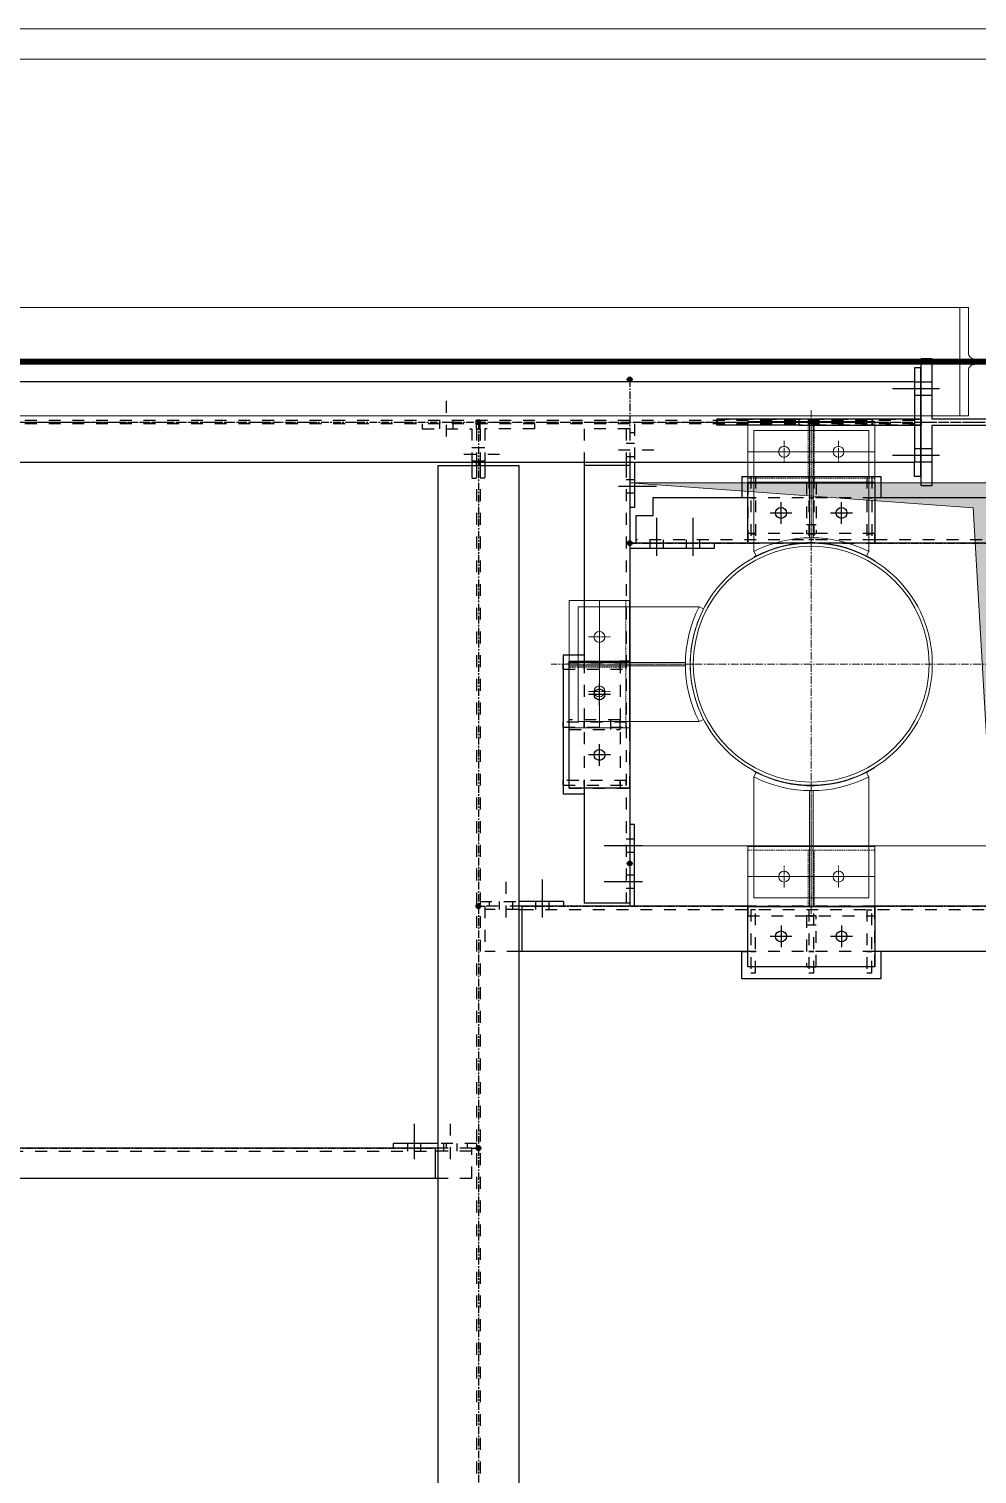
# Model space of a CAD drawing. Header units: inches. Extents: x 209270 to 234360, y -180214 to -150194.
# Drawn here: x 226769 to 228336, y -157102 to -154714 of the extents above; entities that cross this region are included whole.
import ezdxf

# ---------------------------------------------------------------- set-up
doc = ezdxf.new("R2010")
doc.units = ezdxf.units.IN
doc.header["$LTSCALE"] = 10
doc.header["$MEASUREMENT"] = 0
for name, pattern in [('CENTER', [2, 1.25, -0.25, 0.25, -0.25]), ('CENTER2', [1.125, 0.75, -0.125, 0.125, -0.125]), ('DXK_LINE_DOT2', [3.9198, 1.9599, -1.9599]), ('DXK_LINE_DOT5', [7.8785, 2.979, -0.9799, 0.9799, -0.9799, 0.9799, -0.9799]), ('HIDDEN', [0.375, 0.25, -0.125])]:
    doc.linetypes.add(name, pattern=pattern)
doc.layers.get('0').update_dxf_attribs({"color": 1})
for name, color, linetype in [('$AUDIT_BAD_LAYER1', 1, 'Continuous'), ('_STR_0', 5, 'Continuous'), ('_STR_1', 5, 'Continuous'), ('_STR_2', 5, 'Continuous'), ('_STR_4', 5, 'Continuous')]:
    doc.layers.add(name, color=color, linetype=linetype)
for name, color, linetype, lineweight in [('CEN', 1, 'CENTER', 9), ('CENETR LINE', 1, 'CENTER2', 9), ('DIM.', 1, 'Continuous', 13), ('handrail', 1, 'FENCELINE1', 9), ('HIDDEN', 1, 'HIDDEN', 9), ('MAIN OBJECT', 1, 'Continuous', 18), ('Sheeting', 1, 'Continuous', 0), ('STR25', 1, 'Continuous', 5)]:
    doc.layers.add(name, color=color, linetype=linetype, lineweight=lineweight)
doc.linetypes.add('FENCELINE1', pattern='A,0.25,-0.1,[133,arial.ttf,S=0.1,R=0,X=-0.1,Y=0],-0.1,1', length=1.45)

# ---------------------------------------------------------------- blocks, each defined once
blk = doc.blocks.new('A$C426f7GU6TT')
at = {"layer": 'CEN'}
for p, q in [((0, 235.7), (0, -235.7)), ((-235.7, 0), (235.7, 0))]:
    blk.add_line(p, q, dxfattribs=at)
blk.add_circle((0, 0), 5, dxfattribs=at)
at = {"layer": 'MAIN OBJECT'}
blk.add_lwpolyline([(4.4, -180.2, 0.414214), (14.6, -190.4), (89.4, -190.4), (89.4, -204.7), (-89.4, -204.7), (-89.4, -190.4), (-14.6, -190.4, 0.414214), (-4.4, -180.2), (-4.4, 180.2, 0.414214), (-14.6, 190.4), (-89.4, 190.4), (-89.4, 204.7), (89.4, 204.7), (89.4, 190.4), (14.6, 190.4, 0.414214), (4.4, 180.2), (4.4, -180.2)], format="xyb", dxfattribs=at)
blk = doc.blocks.new('A$C94658011')
at = {"layer": 'MAIN OBJECT'}
h = blk.add_hatch(color=6, dxfattribs=at)
h.dxf.hatch_style = 1
h.paths.add_polyline_path([(300, 300), (-300, 300), (-300, -300), (-267.5, 258.2)])
at = {"layer": 'CEN'}
for p, q in [((0, 420, 0), (0, -420, 0)), ((-440, 0), (430, 0))]:
    blk.add_line(p, q, dxfattribs=at)
at = {"layer": 'CENETR LINE'}
for p, q in [((0, 194.6, 52558611.8), (0, 401.3, 55275867.8)), ((-45, 369.1, 0), (-45, 333.1, 0)), ((-45, 369.1, 0), (-45, 333.1, 0)), ((45, 369.1, 0), (45, 333.1, 0)), ((45, 369.1, 0), (45, 333.1, 0)), ((105, 351.1, 2717256.1), (-105, 351.1, 2717256.1)), ((98, 351.1, 2717256.1), (-98, 351.1, 2717256.1)), ((-83, 351.1, 2717256.1), (-27, 351.1, 0)), ((27, 351.1, 0), (63, 351.1, 0)), ((350.1, -105), (350.1, 105, 0)), ((350.1, -98, 0), (350.1, 98, 0)), ((350.1, 83, 0), (350.1, 27, -2717256.1)), ((368.1, 45, -2717256.1), (332.1, 45, -2717256.1)), ((368.1, 45, -2717256.1), (332.1, 45, -2717256.1)), ((193.6, 0, 49841355.7), (400.3, 0, 52558611.8)), ((368.1, -45, -2717256.1), (332.1, -45, -2717256.1)), ((368.1, -45, -2717256.1), (332.1, -45, -2717256.1)), ((350.1, -27, -2717256.1), (350.1, -63, -2717256.1)), ((0, -194.6, 52558611.8), (0, -401.3, 55275867.8)), ((-45, -369.1, 0), (-45, -333.1, 0)), ((-45, -369.1, 0), (-45, -333.1, 0)), ((45, -369.1, 0), (45, -333.1, 0)), ((45, -369.1, 0), (45, -333.1, 0)), ((105, -351.1, 2717256.1), (-105, -351.1, 2717256.1)), ((98, -351.1, 2717256.1), (-98, -351.1, 2717256.1)), ((-83, -351.1, 2717256.1), (-27, -351.1, 0)), ((27, -351.1, 0), (63, -351.1, 0))]:
    blk.add_line(p, q, dxfattribs=at)
at = {"layer": 'HIDDEN'}
for p, q in [((-5, 401.3, 0), (-5, 307.3, 0)), ((5, 307.3, 0), (5, 401.3, 0)), ((-105, 307.3, 2717256.1), (105, 307.3, 2717256.1)), ((306.3, 105, 0), (306.3, -105)), ((400.3, 5, -2717256.1), (306.3, 5, -2717256.1)), ((306.3, -5, -2717256.1), (400.3, -5, -2717256.1)), ((-105, -307.3, 2717256.1), (105, -307.3, 2717256.1)), ((-5, -401.3, 0), (-5, -307.3, 0)), ((5, -307.3, 0), (5, -401.3, 0))]:
    blk.add_line(p, q, dxfattribs=at)
at = {"layer": 'MAIN OBJECT', "ltscale": 10}
for p, q in [((-95, 186.1, -4474740.4), (-95, 386.1, -2717256.1)), ((-95, 386.1, -2717256.1), (95, 386.1, -2717256.1)), ((-5, 386.1, -5434512.1), (5, 386.1, -5434512.1)), ((-3, 209, 56749858.4), (-3, 401.3, 55275867.8)), ((3, 209, 56749850.9), (3, 401.3, 55275867.8)), ((95, 386.1, -2717256.1), (95, 186.2, -4474455.9)), ((-95, 186.2, 2717256.1), (-91.4, 179, 2717256.1)), ((95, 186.2, 2717256.1), (91.3, 179, 2717256.1)), ((185.2, 95), (178, 91.4)), ((185.1, 95, -7191996.4), (385.1, 95, -5434512.1)), ((385.1, 95, -5434512.1), (385.1, -95, -5434512.1)), ((208, 3, 54032602.3), (400.3, 3, 52558611.8)), ((385.1, 5, -8151768.2), (385.1, -5, -8151768.2)), ((208, -3, 54032594.8), (400.3, -3, 52558611.8)), ((185.2, -95), (178, -91.3)), ((385.1, -95, -5434512.1), (185.2, -95, -7191711.9)), ((-95, -186.2, 2717256.1), (-91.4, -179, 2717256.1)), ((-95, -186.1, -4474740.4), (-95, -386.1, -2717256.1)), ((95, -186.2, 2717256.1), (91.3, -179, 2717256.1)), ((95, -386.1, -2717256.1), (95, -186.2, -4474455.9)), ((-3, -209, 56749858.4), (-3, -401.3, 55275867.8)), ((3, -209, 56749850.9), (3, -401.3, 55275867.8)), ((-95, -386.1, -2717256.1), (95, -386.1, -2717256.1)), ((-5, -386.1, -5434512.1), (5, -386.1, -5434512.1))]:
    blk.add_line(p, q, dxfattribs=at)
at = {"layer": 'MAIN OBJECT', "color": 6, "elevation": 2717256.1}
blk.add_lwpolyline([(-300, -300), (-267.5, 258.2), (300, 300)], dxfattribs=at)
at = {"layer": 'MAIN OBJECT', "elevation": 2717256.1}
blk.add_lwpolyline([(-300, -300), (300, -300), (300, 300), (-300, 300)], close=True, dxfattribs=at)
at = {"layer": 'MAIN OBJECT'}
for centre, radius in [((-45, 351.1, 0), 9), ((45, 351.1, 0), 9), ((0, 0), 200), ((0, 0), 194.9), ((350.1, 45, -2717256.1), 9), ((350.1, -45, -2717256.1), 9), ((-45, -351.1, 0), 9), ((45, -351.1, 0), 9)]:
    blk.add_circle(centre, radius, dxfattribs=at)
at = {"layer": 'MAIN OBJECT', "ltscale": 10}
for centre, radius in [((-45, 351.1, 0), 9), ((45, 351.1, 0), 8.95), ((350.1, 45, -2717256.1), 9), ((350.1, -45, -2717256.1), 8.95), ((-45, -351.1, 0), 9), ((45, -351.1, 0), 8.95)]:
    blk.add_circle(centre, radius, dxfattribs=at)
for centre, radius, start, end in [((0, 0, 2717256.1), 201, 61.8045, 121.5044), ((0, 0, 2717256.1), 209, 62.9739, 117.0465), ((-1, 0), 201, 331.8045, 31.5044), ((-1, 0), 209, 332.9739, 27.0465), ((0, 0, 2717256.1), 201, 238.4956, 298.1955), ((0, 0, 2717256.1), 209, 242.9535, 297.0261)]:
    blk.add_arc(centre, radius, start, end, dxfattribs=at)
at = {"layer": 'STR25'}
for p, q in [((-105, 401.3, 2717256.1), (105, 401.3, 2717256.1)), ((-105, 401.3, 2717256.1), (-105, 301.1, 2717256.1)), ((105, 401.3, 2717256.1), (105, 301.1, 2717256.1)), ((-105, 301.1, 2717256.1), (105, 301.1, 2717256.1)), ((300.1, 105, 0), (300.1, -105)), ((400.3, 105, 0), (300.1, 105, 0)), ((400.3, 105, 0), (400.3, -105, 0)), ((400.3, -105, 0), (300.1, -105)), ((-105, -301.1, 2717256.1), (105, -301.1, 2717256.1)), ((-105, -401.3, 2717256.1), (-105, -301.1, 2717256.1)), ((105, -401.3, 2717256.1), (105, -301.1, 2717256.1)), ((-105, -401.3, 2717256.1), (105, -401.3, 2717256.1))]:
    blk.add_line(p, q, dxfattribs=at)
blk = doc.blocks.new('A$C2b85e723')
blk.add_blockref('A$C94658011', (0, 0))
blk = doc.blocks.new('GridLine-116860372-116908 - 114867')
at = {"layer": '_STR_2', "linetype": 'DXK_LINE_DOT5'}
blk.add_line((211379.7, -155363.7), (228961.1, -155363.7), dxfattribs=at)
blk = doc.blocks.new('Part-116860372-115066 - 114867')
at = {"layer": '_STR_4', "linetype": 'Continuous'}
for points in [[(226511.9, -156567.7, -1), (226511.9, -156559.7, -1)], [(227511.9, -156567.7, -1), (227511.9, -156559.7, -1)]]:
    blk.add_hatch(color=256, dxfattribs=at).paths.add_polyline_path(points)
at = {"layer": '_STR_1', "linetype": 'DXK_LINE_DOT2'}
for p, q in [((226583.5, -156563.7), (226522.7, -156563.7)), ((226522.7, -156613.7), (226522.7, -156563.7)), ((226578.5, -156568.7), (226522.7, -156568.7)), ((226583.5, -156568.7), (227440.3, -156568.7)), ((227501, -156563.7), (227440.3, -156563.7)), ((227501, -156568.7), (227445.3, -156568.7)), ((227501, -156613.7), (227501, -156563.7)), ((226578.5, -156613.7), (226522.7, -156613.7)), ((227501, -156613.7), (227445.3, -156613.7))]:
    blk.add_line(p, q, dxfattribs=at)
at = {"layer": '_STR_2', "linetype": 'Continuous'}
for p, q in [((226578.5, -156568.7), (226583.5, -156568.7)), ((227440.3, -156563.7), (226583.5, -156563.7)), ((226583.5, -156563.7), (226583.5, -156613.7)), ((227440.3, -156563.7), (227440.3, -156613.7)), ((227445.3, -156568.7), (227440.3, -156568.7)), ((227445.3, -156613.7), (226578.5, -156613.7))]:
    blk.add_line(p, q, dxfattribs=at)
at = {"layer": '_STR_4', "linetype": 'CENTER'}
for p, q in [((226511.9, -156563.7), (226522.7, -156563.7)), ((226583.5, -156563.7), (227440.3, -156563.7)), ((227501, -156563.7), (227511.9, -156563.7))]:
    blk.add_line(p, q, dxfattribs=at)
at = {"layer": '_STR_4', "linetype": 'Continuous'}
for centre in [(226511.9, -156563.7), (227511.9, -156563.7)]:
    blk.add_circle(centre, 4, dxfattribs=at)
blk = doc.blocks.new('Part-116860372-116054 - 114867')
at = {"layer": '_STR_1', "linetype": 'DXK_LINE_DOT2'}
for p, q in [((228232.5, -155297.1), (228232.5, -155358.7)), ((228242.5, -155358.7), (228242.5, -155368.7)), ((228232.5, -155368.7), (228232.5, -155430.3))]:
    blk.add_line(p, q, dxfattribs=at)
at = {"layer": '_STR_2', "linetype": 'Continuous'}
for p, q in [((228232.5, -155273.7), (228232.5, -155297.1)), ((228242.5, -155273.7), (228232.5, -155273.7)), ((228242.5, -155273.7), (228242.5, -155358.7)), ((228242.5, -155368.7), (228242.5, -155453.7)), ((228232.5, -155453.7), (228232.5, -155430.3)), ((228242.5, -155453.7), (228232.5, -155453.7))]:
    blk.add_line(p, q, dxfattribs=at)
blk = doc.blocks.new('Part-116860372-150008 - 114867')
at = {"layer": '_STR_1', "linetype": 'DXK_LINE_DOT2'}
blk.add_line((227686.9, -155758.7), (227686.8, -155968.7), dxfattribs=at)
at = {"layer": '_STR_2', "linetype": 'Continuous'}
for p, q in [((227651.9, -155748.7), (227651.8, -155978.7)), ((227686.9, -155748.7), (227651.9, -155748.7)), ((227686.9, -155748.7), (227686.9, -155758.7)), ((227686.8, -155978.7), (227651.8, -155978.7)), ((227686.8, -155968.7), (227686.8, -155978.7))]:
    blk.add_line(p, q, dxfattribs=at)
blk = doc.blocks.new('Part-116860372-114886 - 114867')
at = {"layer": '_STR_4', "linetype": 'Continuous'}
blk.add_hatch(color=256, dxfattribs=at).paths.add_polyline_path([(228511.9, -155367.7, -1), (228511.9, -155359.7, -1)])
at = {"layer": '_STR_2', "linetype": 'Continuous'}
for p, q in [((228243.5, -155468.7), (228243.5, -155258.7)), ((228243.5, -155258.7), (228260.9, -155258.7)), ((228260.9, -155258.7), (228260.9, -155358.3)), ((228762.8, -155258.7), (228780.2, -155258.7)), ((228762.8, -155358.3), (228762.8, -155258.7)), ((228780.2, -155258.7), (228780.2, -155468.7)), ((228260.9, -155358.3), (228762.8, -155358.3)), ((228762.8, -155369.1), (228260.9, -155369.1)), ((228260.9, -155369.1), (228260.9, -155468.7)), ((228762.8, -155468.7), (228762.8, -155369.1)), ((228260.9, -155468.7), (228243.5, -155468.7)), ((228780.2, -155468.7), (228762.8, -155468.7))]:
    blk.add_line(p, q, dxfattribs=at)
at = {"layer": '_STR_4', "linetype": 'CENTER'}
blk.add_line((228511.9, -155363.7), (228511.9, -155363.7), dxfattribs=at)
at = {"layer": '_STR_4', "linetype": 'Continuous'}
blk.add_circle((228511.9, -155363.7), 4, dxfattribs=at)
blk = doc.blocks.new('Part-116860372-150029 - 114867')
at = {"layer": '_STR_1', "linetype": 'DXK_LINE_DOT2'}
for p, q in [((228057.9, -155453.7), (228057.9, -155453.7)), ((228057.9, -155453.7), (228057.9, -155557.9)), ((228057.9, -155453.7), (228065.9, -155453.7)), ((228065.9, -155453.7), (228065.9, -155453.7)), ((228065.9, -155453.7), (228065.9, -155557.9)), ((228057.9, -155488.6), (228065.9, -155488.6)), ((228065.9, -155488.7), (228057.9, -155488.7)), ((228057.9, -155548), (228065.9, -155548)), ((228057.9, -155548), (228065.9, -155548)), ((228057.9, -155557.9), (228065.9, -155557.9)), ((228057.9, -155557.9), (228065.9, -155557.9))]:
    blk.add_line(p, q, dxfattribs=at)
blk = doc.blocks.new('Part-116860372-114889 - 114867')
at = {"layer": '_STR_1', "linetype": 'DXK_LINE_DOT2'}
for p, q in [((228232.5, -155358.7), (228232.5, -155368.7)), ((228232.5, -155360.8), (225791.2, -155360.8)), ((228232.5, -155366.5), (225791.2, -155366.5))]:
    blk.add_line(p, q, dxfattribs=at)
at = {"layer": '_STR_2', "linetype": 'Continuous'}
for p, q in [((228232.5, -155297.1), (225791.2, -155297.1)), ((228232.5, -155297.1), (228232.5, -155358.7)), ((228232.5, -155368.7), (228232.5, -155430.3)), ((228232.5, -155430.3), (225791.2, -155430.3))]:
    blk.add_line(p, q, dxfattribs=at)
at = {"layer": '_STR_4', "linetype": 'CENTER'}
blk.add_line((225511.9, -155363.7), (228511.9, -155363.7), dxfattribs=at)
blk = doc.blocks.new('Part-116860372-150024 - 114867')
at = {"layer": '_STR_1', "linetype": 'DXK_LINE_DOT2'}
for p, q in [((228053.9, -155463.7), (228053.9, -155547.7)), ((228053.9, -155463.7), (228069.9, -155463.7)), ((228069.9, -155463.7), (228069.9, -155547.7)), ((228053.9, -155532.7), (228069.9, -155532.7)), ((228053.9, -155547.7), (228069.9, -155547.7))]:
    blk.add_line(p, q, dxfattribs=at)
blk = doc.blocks.new('Part-116860372-114978 - 114867')
at = {"layer": '_STR_4', "linetype": 'Continuous'}
blk.add_hatch(color=256, dxfattribs=at).paths.add_polyline_path([(227511.9, -155367.7, -1), (227511.9, -155359.7, -1)])
at = {"layer": '_STR_1', "linetype": 'DXK_LINE_DOT2'}
for p, q in [((227509, -155374.5), (227509, -155430.3)), ((227509, -155374.5), (227514.7, -155374.5)), ((227514.7, -155374.5), (227514.7, -155430.3)), ((227509, -155435.3), (227509, -158292.1)), ((227514.7, -155435.3), (227514.7, -158292.1))]:
    blk.add_line(p, q, dxfattribs=at)
at = {"layer": '_STR_2', "linetype": 'Continuous'}
for p, q in [((227509, -155430.3), (227509, -155435.3)), ((227514.7, -155430.3), (227514.7, -155435.3)), ((227445.3, -158292.1), (227445.3, -155435.3)), ((227445.3, -155435.3), (227578.5, -155435.3)), ((227578.5, -155435.3), (227578.5, -158292.1))]:
    blk.add_line(p, q, dxfattribs=at)
at = {"layer": '_STR_4', "linetype": 'CENTER'}
blk.add_line((227511.9, -155363.7), (227511.9, -158363.7), dxfattribs=at)
at = {"layer": '_STR_4', "linetype": 'Continuous'}
blk.add_circle((227511.9, -155363.7), 4, dxfattribs=at)
blk = doc.blocks.new('Bolt-116860372-115857 - 114867')
at = {"layer": '_STR_2', "linetype": 'Continuous'}
for p, q in [((227761.9, -156052.7), (227756.2, -156052.7)), ((227769.9, -156052.7), (227761.9, -156052.7)), ((227782.9, -156063.7), (227719.9, -156063.7)), ((227761.9, -156074.7), (227756.2, -156074.7)), ((227769.9, -156074.7), (227761.9, -156074.7)), ((227782.9, -156123.7), (227719.9, -156123.7)), ((227761.9, -156112.7), (227756.2, -156112.7)), ((227769.9, -156112.7), (227761.9, -156112.7)), ((227761.9, -156134.7), (227756.2, -156134.7)), ((227769.9, -156134.7), (227761.9, -156134.7))]:
    blk.add_line(p, q, dxfattribs=at)
blk = doc.blocks.new('Part-116860372-150022 - 114867')
at = {"layer": '_STR_1', "linetype": 'DXK_LINE_DOT2'}
for p, q in [((227956.9, -155463.7), (227956.9, -155563.7)), ((227956.9, -155463.7), (228166.9, -155463.7)), ((228166.9, -155463.7), (228166.9, -155563.7)), ((227956.9, -155563.7), (228166.9, -155563.7))]:
    blk.add_line(p, q, dxfattribs=at)
blk = doc.blocks.new('Bolt-116860372-115843 - 114867')
at = {"layer": '_STR_1', "linetype": 'DXK_LINE_DOT2'}
for p, q in [((227557.7, -156182.4), (227557.7, -156119.4)), ((227546.7, -156163.7), (227546.7, -156155.7)), ((227546.7, -156169.4), (227546.7, -156163.7)), ((227568.7, -156163.7), (227568.7, -156155.7)), ((227568.7, -156169.4), (227568.7, -156163.7))]:
    blk.add_line(p, q, dxfattribs=at)
at = {"layer": '_STR_2', "linetype": 'Continuous'}
for p, q in [((227617.7, -156182.4), (227617.7, -156119.4)), ((227606.7, -156163.7), (227606.7, -156155.7)), ((227606.7, -156169.4), (227606.7, -156163.7)), ((227628.7, -156163.7), (227628.7, -156155.7)), ((227628.7, -156169.4), (227628.7, -156163.7))]:
    blk.add_line(p, q, dxfattribs=at)
blk = doc.blocks.new('Bolt-116860372-150030 - 114867')
at = {"layer": '_STR_2', "linetype": 'Continuous'}
for p, q in [((228011.9, -155531.7), (228011.9, -155495.7)), ((228111.9, -155531.7), (228111.9, -155495.7)), ((227993.9, -155513.7), (228029.9, -155513.7)), ((228093.9, -155513.7), (228129.9, -155513.7))]:
    blk.add_line(p, q, dxfattribs=at)
for centre in [(228011.9, -155513.7), (228111.9, -155513.7)]:
    blk.add_circle(centre, 9, dxfattribs=at)
blk = doc.blocks.new('Part-116860372-115853 - 114867')
at = {"layer": '_STR_2', "linetype": 'Continuous'}
for p, q in [((227771.9, -155563.7), (227761.9, -155563.7)), ((227761.9, -155571.7), (227901.9, -155571.7)), ((227901.9, -155571.7), (227901.9, -155563.7))]:
    blk.add_line(p, q, dxfattribs=at)
blk = doc.blocks.new('Part-116860372-150018 - 114867')
at = {"layer": '_STR_1', "linetype": 'DXK_LINE_DOT2'}
for p, q in [((228153.9, -156169.5), (228153.9, -156273.7)), ((228153.9, -156169.5), (228161.9, -156169.5)), ((228153.9, -156169.5), (228161.9, -156169.5)), ((228161.9, -156273.7), (228161.9, -156169.5)), ((228153.9, -156179.4), (228161.9, -156179.4)), ((228153.9, -156179.4), (228161.9, -156179.4)), ((228161.9, -156238.7), (228153.9, -156238.7)), ((228153.9, -156238.8), (228161.9, -156238.8)), ((228153.9, -156273.7), (228161.9, -156273.7)), ((228153.9, -156273.7), (228153.9, -156273.7)), ((228161.9, -156273.7), (228161.9, -156273.7))]:
    blk.add_line(p, q, dxfattribs=at)
blk = doc.blocks.new('Part-116860372-115378 - 114867')
at = {"layer": '_STR_1', "linetype": 'DXK_LINE_DOT2'}
for p, q in [((227419, -155366.5), (227419, -155374.5)), ((227419, -155374.5), (227501, -155374.5)), ((227501, -155374.5), (227501, -155430.3)), ((227509, -155374.5), (227509, -155366.5)), ((227509, -155435.3), (227509, -155430.3)), ((227501, -155435.3), (227501, -155456.5)), ((227501, -155456.5), (227509, -155456.5))]:
    blk.add_line(p, q, dxfattribs=at)
at = {"layer": '_STR_2', "linetype": 'Continuous'}
blk.add_line((227501, -155430.3), (227501, -155435.3), dxfattribs=at)
blk = doc.blocks.new('Bolt-116860372-115859 - 114867')
at = {"layer": '_STR_1', "linetype": 'DXK_LINE_DOT2'}
for p, q in [((227756.2, -155398.5), (227761.9, -155398.5)), ((227761.9, -155398.5), (227769.9, -155398.5)), ((227743.2, -155409.5), (227806.2, -155409.5)), ((227756.2, -155420.5), (227761.9, -155420.5)), ((227761.9, -155420.5), (227769.9, -155420.5))]:
    blk.add_line(p, q, dxfattribs=at)
at = {"layer": '_STR_2', "linetype": 'Continuous'}
for p, q in [((227743.2, -155469.5), (227806.2, -155469.5)), ((227756.2, -155458.5), (227761.9, -155458.5)), ((227761.9, -155458.5), (227769.9, -155458.5)), ((227756.2, -155480.5), (227761.9, -155480.5)), ((227761.9, -155480.5), (227769.9, -155480.5))]:
    blk.add_line(p, q, dxfattribs=at)
blk = doc.blocks.new('Part-116860372-150006 - 114867')
at = {"layer": '_STR_1', "linetype": 'DXK_LINE_DOT2'}
for p, q in [((227745.9, -155855.7), (227661.9, -155855.7)), ((227661.9, -155871.7), (227661.9, -155855.7)), ((227730.9, -155871.7), (227730.9, -155855.7)), ((227745.9, -155871.7), (227745.9, -155855.7)), ((227661.9, -155871.7), (227745.9, -155871.7))]:
    blk.add_line(p, q, dxfattribs=at)
blk = doc.blocks.new('Part-116860372-115095 - 114867')
at = {"layer": '_STR_4', "linetype": 'Continuous'}
for points in [[(227761.9, -155297, -1), (227761.9, -155289, -1)], [(227761.9, -156097, -1), (227761.9, -156089, -1)]]:
    blk.add_hatch(color=256, dxfattribs=at).paths.add_polyline_path(points)
at = {"layer": '_STR_1', "linetype": 'DXK_LINE_DOT2'}
for p, q in [((227761.9, -155374.5), (227686.9, -155374.5)), ((227686.9, -155374.5), (227686.9, -155430.3)), ((227756.2, -155374.5), (227756.2, -155430.3)), ((227761.9, -155374.5), (227761.9, -155504.5)), ((227756.2, -155435.3), (227756.2, -156158.7)), ((227686.9, -155758.7), (227686.9, -155968.7)), ((227761.9, -155758.7), (227761.9, -155968.7))]:
    blk.add_line(p, q, dxfattribs=at)
at = {"layer": '_STR_2', "linetype": 'Continuous'}
for p, q in [((227686.9, -155430.3), (227686.9, -155758.7)), ((227756.2, -155430.3), (227756.2, -155435.3)), ((227761.9, -155435.3), (227686.9, -155435.3)), ((227761.9, -155435.3), (227761.9, -155758.7)), ((227686.9, -155968.7), (227686.9, -156158.7)), ((227761.9, -155968.7), (227761.9, -156158.7)), ((227761.9, -156158.7), (227686.9, -156158.7))]:
    blk.add_line(p, q, dxfattribs=at)
at = {"layer": '_STR_4', "linetype": 'CENTER'}
for p, q in [((227761.9, -155293), (227761.9, -155374.5)), ((227761.9, -155504.5), (227761.9, -155758.7)), ((227761.9, -155968.7), (227761.9, -156093))]:
    blk.add_line(p, q, dxfattribs=at)
at = {"layer": '_STR_4', "linetype": 'Continuous'}
for centre in [(227761.9, -155293), (227761.9, -156093)]:
    blk.add_circle(centre, 4, dxfattribs=at)
blk = doc.blocks.new('Part-116860372-115096 - 114867')
at = {"layer": '_STR_4', "linetype": 'Continuous'}
for points in [[(227511.9, -156167.7, -1), (227511.9, -156159.7, -1)], [(228511.9, -156167.7, -1), (228511.9, -156159.7, -1)]]:
    blk.add_hatch(color=256, dxfattribs=at).paths.add_polyline_path(points)
at = {"layer": '_STR_1', "linetype": 'DXK_LINE_DOT2'}
for p, q in [((227522.7, -156163.7), (227522.7, -156238.7)), ((227583.5, -156163.7), (227522.7, -156163.7)), ((227578.5, -156169.4), (227522.7, -156169.4)), ((227583.5, -156169.4), (228440.3, -156169.4)), ((228166.9, -156163.7), (227956.9, -156163.7)), ((228501, -156163.7), (228440.3, -156163.7)), ((228501, -156169.4), (228445.3, -156169.4)), ((228501, -156238.7), (228501, -156163.7)), ((227578.5, -156238.7), (227522.7, -156238.7)), ((228166.9, -156238.7), (227956.9, -156238.7)), ((228501, -156238.7), (228445.3, -156238.7))]:
    blk.add_line(p, q, dxfattribs=at)
at = {"layer": '_STR_2', "linetype": 'Continuous'}
for p, q in [((227578.5, -156169.4), (227583.5, -156169.4)), ((227956.9, -156163.7), (227583.5, -156163.7)), ((227583.5, -156163.7), (227583.5, -156238.7)), ((228440.3, -156163.7), (228166.9, -156163.7)), ((228440.3, -156163.7), (228440.3, -156238.7)), ((228445.3, -156169.4), (228440.3, -156169.4)), ((227956.9, -156238.7), (227578.5, -156238.7)), ((228445.3, -156238.7), (228166.9, -156238.7))]:
    blk.add_line(p, q, dxfattribs=at)
at = {"layer": '_STR_4', "linetype": 'CENTER'}
for p, q in [((227511.9, -156163.7), (227522.7, -156163.7)), ((227583.5, -156163.7), (227956.9, -156163.7)), ((228166.9, -156163.7), (228440.3, -156163.7)), ((228501, -156163.7), (228511.9, -156163.7))]:
    blk.add_line(p, q, dxfattribs=at)
at = {"layer": '_STR_4', "linetype": 'Continuous'}
for centre in [(227511.9, -156163.7), (228511.9, -156163.7)]:
    blk.add_circle(centre, 4, dxfattribs=at)
blk = doc.blocks.new('Part-116860372-115097 - 114867')
at = {"layer": '_STR_4', "linetype": 'Continuous'}
for points in [[(227761.9, -155567.7, -1), (227761.9, -155559.7, -1)], [(228511.9, -155567.7, -1), (228511.9, -155559.7, -1)]]:
    blk.add_hatch(color=256, dxfattribs=at).paths.add_polyline_path(points)
at = {"layer": '_STR_1', "linetype": 'DXK_LINE_DOT2'}
for p, q in [((228166.9, -155488.7), (227956.9, -155488.7)), ((228501, -155488.7), (228445.3, -155488.7)), ((228501, -155488.7), (228501, -155563.7)), ((228166.9, -155558), (227771.9, -155558)), ((228166.9, -155563.7), (227956.9, -155563.7)), ((228501, -155558), (228166.9, -155558)), ((228501, -155563.7), (228440.3, -155563.7))]:
    blk.add_line(p, q, dxfattribs=at)
at = {"layer": '_STR_2', "linetype": 'Continuous'}
for p, q in [((227799.9, -155488.7), (227799.9, -155518.7)), ((227956.9, -155488.7), (227799.9, -155488.7)), ((228445.3, -155488.7), (228166.9, -155488.7)), ((228440.3, -155488.7), (228440.3, -155563.7)), ((227771.9, -155518.7), (227771.9, -155563.7)), ((227799.9, -155518.7), (227771.9, -155518.7)), ((227956.9, -155563.7), (227771.9, -155563.7)), ((228440.3, -155563.7), (228166.9, -155563.7)), ((228445.3, -155558), (228440.3, -155558))]:
    blk.add_line(p, q, dxfattribs=at)
at = {"layer": '_STR_4', "linetype": 'CENTER'}
for p, q in [((227761.9, -155563.7), (227956.9, -155563.7)), ((228166.9, -155563.7), (228440.3, -155563.7)), ((228501, -155563.7), (228511.9, -155563.7))]:
    blk.add_line(p, q, dxfattribs=at)
at = {"layer": '_STR_4', "linetype": 'Continuous'}
for centre in [(227761.9, -155563.7), (228511.9, -155563.7)]:
    blk.add_circle(centre, 4, dxfattribs=at)
blk = doc.blocks.new('Part-116860372-150025 - 114867')
at = {"layer": '_STR_2', "linetype": 'Continuous'}
for p, q in [((227956.9, -155563.7), (227956.9, -155463.7)), ((227956.9, -155463.7), (228166.9, -155463.7)), ((228166.9, -155463.7), (228166.9, -155563.7)), ((228166.9, -155563.7), (227956.9, -155563.7))]:
    blk.add_line(p, q, dxfattribs=at)
blk = doc.blocks.new('Part-116860372-115377 - 114867')
at = {"layer": '_STR_1', "linetype": 'DXK_LINE_DOT2'}
for p, q in [((227514.7, -155374.5), (227514.7, -155366.5)), ((227604.7, -155374.5), (227522.7, -155374.5)), ((227522.7, -155374.5), (227522.7, -155430.3)), ((227604.7, -155366.5), (227604.7, -155374.5)), ((227514.7, -155435.3), (227514.7, -155430.3)), ((227522.7, -155435.3), (227522.7, -155456.5)), ((227522.7, -155456.5), (227514.7, -155456.5))]:
    blk.add_line(p, q, dxfattribs=at)
at = {"layer": '_STR_2', "linetype": 'Continuous'}
blk.add_line((227522.7, -155430.3), (227522.7, -155435.3), dxfattribs=at)
blk = doc.blocks.new('Bolt-116860372-115379 - 114867')
at = {"layer": '_STR_1', "linetype": 'DXK_LINE_DOT2'}
for p, q in [((227501, -155405.5), (227509, -155405.5)), ((227509, -155405.5), (227514.7, -155405.5)), ((227514.7, -155405.5), (227522.7, -155405.5)), ((227488, -155416.5), (227556, -155416.5)), ((227501, -155427.5), (227509, -155427.5)), ((227509, -155427.5), (227514.7, -155427.5)), ((227514.7, -155427.5), (227522.7, -155427.5))]:
    blk.add_line(p, q, dxfattribs=at)
blk = doc.blocks.new('Bolt-116860372-115385 - 114867')
at = {"layer": '_STR_1', "linetype": 'DXK_LINE_DOT2'}
for p, q in [((227459, -155387.5), (227459, -155324.5)), ((227448, -155366.5), (227448, -155360.8)), ((227448, -155374.5), (227448, -155366.5)), ((227470, -155366.5), (227470, -155360.8)), ((227470, -155374.5), (227470, -155366.5))]:
    blk.add_line(p, q, dxfattribs=at)
blk = doc.blocks.new('Part-116860372-150004 - 114867')
at = {"layer": '_STR_1', "linetype": 'DXK_LINE_DOT2'}
for p, q in [((227661.9, -155968.7), (227661.9, -155758.7)), ((227661.9, -155758.7), (227761.9, -155758.7)), ((227761.9, -155968.7), (227761.9, -155758.7)), ((227661.9, -155968.7), (227761.9, -155968.7))]:
    blk.add_line(p, q, dxfattribs=at)
blk = doc.blocks.new('Part-116860372-115842 - 114867')
at = {"layer": '_STR_1', "linetype": 'DXK_LINE_DOT2'}
for p, q in [((227514.7, -156155.7), (227578.5, -156155.7)), ((227529.7, -156155.7), (227529.7, -156163.7)), ((227578.5, -156155.7), (227578.5, -156163.7))]:
    blk.add_line(p, q, dxfattribs=at)
at = {"layer": '_STR_2', "linetype": 'Continuous'}
for p, q in [((227652.7, -156155.7), (227578.5, -156155.7)), ((227583.5, -156163.7), (227578.5, -156163.7)), ((227652.7, -156155.7), (227652.7, -156163.7))]:
    blk.add_line(p, q, dxfattribs=at)
blk = doc.blocks.new('Part-116860372-150017 - 114867')
at = {"layer": '_STR_1', "linetype": 'DXK_LINE_DOT2'}
blk.add_line((228166.9, -156238.7), (227956.9, -156238.7), dxfattribs=at)
at = {"layer": '_STR_2', "linetype": 'Continuous'}
for p, q in [((227946.9, -156283.7), (227946.9, -156238.7)), ((227946.9, -156238.7), (227956.9, -156238.7)), ((228176.9, -156238.7), (228166.9, -156238.7)), ((228176.9, -156238.7), (228176.9, -156283.7)), ((228176.9, -156283.7), (227946.9, -156283.7))]:
    blk.add_line(p, q, dxfattribs=at)
blk = doc.blocks.new('Bolt-116860372-115854 - 114867')
at = {"layer": '_STR_2', "linetype": 'Continuous'}
for p, q in [((227806.9, -155584.7), (227806.9, -155521.7)), ((227866.9, -155584.7), (227866.9, -155521.7)), ((227795.9, -155563.7), (227795.9, -155558)), ((227795.9, -155571.7), (227795.9, -155563.7)), ((227817.9, -155563.7), (227817.9, -155558)), ((227817.9, -155571.7), (227817.9, -155563.7)), ((227855.9, -155563.7), (227855.9, -155558)), ((227855.9, -155571.7), (227855.9, -155563.7)), ((227877.9, -155563.7), (227877.9, -155558)), ((227877.9, -155571.7), (227877.9, -155563.7))]:
    blk.add_line(p, q, dxfattribs=at)
blk = doc.blocks.new('Part-116860372-150026 - 114867')
at = {"layer": '_STR_1', "linetype": 'DXK_LINE_DOT2'}
blk.add_line((228166.9, -155488.7), (227956.9, -155488.7), dxfattribs=at)
at = {"layer": '_STR_2', "linetype": 'Continuous'}
for p, q in [((227946.9, -155453.7), (228176.9, -155453.7)), ((227946.9, -155453.7), (227946.9, -155488.7)), ((228176.9, -155453.7), (228176.9, -155488.7)), ((227956.9, -155488.7), (227946.9, -155488.7)), ((228176.9, -155488.7), (228166.9, -155488.7))]:
    blk.add_line(p, q, dxfattribs=at)
blk = doc.blocks.new('Part-116860372-115858 - 114867')
at = {"layer": '_STR_1', "linetype": 'DXK_LINE_DOT2'}
for p, q in [((227769.9, -155381.5), (227761.9, -155381.5)), ((227769.9, -155366.5), (227769.9, -155430.3)), ((227769.9, -155430.3), (227761.9, -155430.3))]:
    blk.add_line(p, q, dxfattribs=at)
at = {"layer": '_STR_2', "linetype": 'Continuous'}
for p, q in [((227761.9, -155430.3), (227761.9, -155435.3)), ((227769.9, -155430.3), (227769.9, -155504.5)), ((227769.9, -155504.5), (227761.9, -155504.5))]:
    blk.add_line(p, q, dxfattribs=at)
blk = doc.blocks.new('Part-116860372-150020 - 114867')
at = {"layer": '_STR_1', "linetype": 'DXK_LINE_DOT2'}
for p, q in [((228057.9, -156169.4), (228057.9, -156273.7)), ((228057.9, -156169.4), (228065.9, -156169.4)), ((228057.9, -156169.4), (228065.9, -156169.4)), ((228065.9, -156273.7), (228065.9, -156169.4)), ((228057.9, -156179.4), (228065.9, -156179.4)), ((228057.9, -156179.4), (228065.9, -156179.4)), ((228057.9, -156238.7), (228065.9, -156238.7)), ((228065.9, -156238.7), (228057.9, -156238.7)), ((228057.9, -156273.7), (228065.9, -156273.7)), ((228057.9, -156273.7), (228057.9, -156273.7)), ((228065.9, -156273.7), (228065.9, -156273.7))]:
    blk.add_line(p, q, dxfattribs=at)
blk = doc.blocks.new('Part-116860372-150011 - 114867')
at = {"layer": '_STR_1', "linetype": 'DXK_LINE_DOT2'}
for p, q in [((227651.9, -155867.7), (227651.9, -155859.7)), ((227651.9, -155859.7), (227651.9, -155859.7)), ((227756.1, -155859.7), (227651.9, -155859.7)), ((227686.8, -155867.7), (227686.8, -155859.7)), ((227686.9, -155859.7), (227686.9, -155867.7)), ((227746.2, -155867.7), (227746.2, -155859.7)), ((227746.2, -155867.7), (227746.2, -155859.7)), ((227756.1, -155867.7), (227756.1, -155859.7)), ((227756.1, -155867.7), (227756.1, -155859.7)), ((227651.9, -155867.7), (227651.9, -155867.7)), ((227651.9, -155867.7), (227756.1, -155867.7))]:
    blk.add_line(p, q, dxfattribs=at)
blk = doc.blocks.new('Part-116860372-150015 - 114867')
at = {"layer": '_STR_1', "linetype": 'DXK_LINE_DOT2'}
for p, q in [((228069.9, -156179.7), (228053.9, -156179.7)), ((228053.9, -156179.7), (228053.9, -156263.7)), ((228053.9, -156194.7), (228069.9, -156194.7)), ((228069.9, -156263.7), (228069.9, -156179.7)), ((228053.9, -156263.7), (228069.9, -156263.7))]:
    blk.add_line(p, q, dxfattribs=at)
blk = doc.blocks.new('Part-116860372-115725 - 114867')
at = {"layer": '_STR_1', "linetype": 'DXK_LINE_DOT2'}
for p, q in [((227509, -156555.7), (227445.3, -156555.7)), ((227459, -156563.7), (227459, -156555.7)), ((227494, -156563.7), (227494, -156555.7)), ((227509, -156555.7), (227509, -156563.7))]:
    blk.add_line(p, q, dxfattribs=at)
at = {"layer": '_STR_2', "linetype": 'Continuous'}
for p, q in [((227445.3, -156555.7), (227371, -156555.7)), ((227371, -156555.7), (227371, -156563.7)), ((227445.3, -156563.7), (227440.3, -156563.7))]:
    blk.add_line(p, q, dxfattribs=at)
blk = doc.blocks.new('Bolt-116860372-115726 - 114867')
at = {"layer": '_STR_1', "linetype": 'DXK_LINE_DOT2'}
for p, q in [((227466, -156581.7), (227466, -156523.7)), ((227455, -156563.7), (227455, -156555.7)), ((227455, -156568.7), (227455, -156563.7)), ((227477, -156563.7), (227477, -156555.7)), ((227477, -156568.7), (227477, -156563.7))]:
    blk.add_line(p, q, dxfattribs=at)
at = {"layer": '_STR_2', "linetype": 'Continuous'}
for p, q in [((227406, -156581.7), (227406, -156523.7)), ((227395, -156563.7), (227395, -156555.7)), ((227395, -156568.7), (227395, -156563.7)), ((227417, -156563.7), (227417, -156555.7)), ((227417, -156568.7), (227417, -156563.7))]:
    blk.add_line(p, q, dxfattribs=at)
blk = doc.blocks.new('Part-116860372-115856 - 114867')
at = {"layer": '_STR_1', "linetype": 'DXK_LINE_DOT2'}
blk.add_line((227761.9, -156093), (227761.9, -156158.7), dxfattribs=at)
at = {"layer": '_STR_2', "linetype": 'Continuous'}
for p, q in [((227769.9, -156028.7), (227761.9, -156028.7)), ((227769.9, -156163.7), (227769.9, -156028.7)), ((227761.9, -156158.7), (227761.9, -156163.7))]:
    blk.add_line(p, q, dxfattribs=at)
blk = doc.blocks.new('Bolt-116860372-116055 - 114867')
at = {"layer": '_STR_2', "linetype": 'Continuous'}
for p, q in [((228273.9, -155308.7), (228195.9, -155308.7)), ((228273.9, -155308.7), (228195.9, -155308.7)), ((228242.5, -155297.7), (228232.5, -155297.7)), ((228242.5, -155297.7), (228232.5, -155297.7)), ((228260.9, -155297.7), (228243.5, -155297.7)), ((228260.9, -155297.7), (228243.5, -155297.7)), ((228242.5, -155319.7), (228232.5, -155319.7)), ((228242.5, -155319.7), (228232.5, -155319.7)), ((228260.9, -155319.7), (228243.5, -155319.7)), ((228260.9, -155319.7), (228243.5, -155319.7)), ((228242.5, -155407.7), (228232.5, -155407.7)), ((228242.5, -155407.7), (228232.5, -155407.7)), ((228260.9, -155407.7), (228243.5, -155407.7)), ((228260.9, -155407.7), (228243.5, -155407.7)), ((228273.9, -155418.7), (228195.9, -155418.7)), ((228273.9, -155418.7), (228195.9, -155418.7)), ((228242.5, -155429.7), (228232.5, -155429.7)), ((228242.5, -155429.7), (228232.5, -155429.7)), ((228260.9, -155429.7), (228243.5, -155429.7)), ((228260.9, -155429.7), (228243.5, -155429.7))]:
    blk.add_line(p, q, dxfattribs=at)
blk = doc.blocks.new('Part-116860372-116108 - 114867')
at = {"layer": '_STR_1', "linetype": 'DXK_LINE_DOT2'}
for p, q in [((227906.9, -155358.7), (228243.5, -155358.7)), ((227906.9, -155368.7), (227906.9, -155358.7)), ((228063.1, -155368.7), (228063.1, -155358.7)), ((228163, -155358.7), (228163, -155368.7)), ((228243.5, -155358.7), (228243.5, -155368.7)), ((228243.5, -155368.7), (227906.9, -155368.7))]:
    blk.add_line(p, q, dxfattribs=at)
blk = doc.blocks.new('Bolt-116860372-150012 - 114867')
at = {"layer": '_STR_2', "linetype": 'Continuous'}
for p, q in [((227729.9, -155813.7), (227693.9, -155813.7)), ((227711.9, -155831.7), (227711.9, -155795.7)), ((227711.9, -155931.7), (227711.9, -155895.7)), ((227729.9, -155913.7), (227693.9, -155913.7))]:
    blk.add_line(p, q, dxfattribs=at)
for centre in [(227711.9, -155813.7), (227711.9, -155913.7)]:
    blk.add_circle(centre, 9, dxfattribs=at)
blk = doc.blocks.new('Part-116860372-116181 - 114867')
at = {"layer": '_STR_1', "linetype": 'DXK_LINE_DOT2'}
blk.add_line((228162.3, -155368.7), (228162.3, -155358.7), dxfattribs=at)
at = {"layer": '_STR_2', "linetype": 'Continuous'}
for p, q in [((227905.6, -155368.7), (227905.6, -155358.7)), ((228041.3, -155358.7), (227905.6, -155358.7)), ((228243.5, -155358.7), (228041.3, -155358.7)), ((228041.3, -155358.7), (228041.3, -155368.7)), ((228243.5, -155368.7), (228243.5, -155358.7)), ((228041.3, -155368.7), (227905.6, -155368.7)), ((228041.3, -155368.7), (228243.5, -155368.7))]:
    blk.add_line(p, q, dxfattribs=at)
blk = doc.blocks.new('Part-116860372-150027 - 114867')
at = {"layer": '_STR_1', "linetype": 'DXK_LINE_DOT2'}
for p, q in [((227961.9, -155453.7), (227961.9, -155453.7)), ((227961.9, -155453.7), (227961.9, -155557.9)), ((227961.9, -155453.7), (227969.9, -155453.7)), ((227969.9, -155453.7), (227969.9, -155453.7)), ((227969.9, -155453.7), (227969.9, -155557.9)), ((227961.9, -155488.6), (227969.9, -155488.6)), ((227969.9, -155488.7), (227961.9, -155488.7)), ((227961.9, -155548), (227969.9, -155548)), ((227961.9, -155548), (227969.9, -155548)), ((227961.9, -155557.9), (227969.9, -155557.9)), ((227961.9, -155557.9), (227969.9, -155557.9))]:
    blk.add_line(p, q, dxfattribs=at)
blk = doc.blocks.new('Part-116860372-150016 - 114867')
at = {"layer": '_STR_2', "linetype": 'Continuous'}
for p, q in [((227956.9, -156263.7), (227956.9, -156163.7)), ((227956.9, -156163.7), (228166.9, -156163.7)), ((228166.9, -156163.7), (228166.9, -156263.7)), ((228166.9, -156263.7), (227956.9, -156263.7))]:
    blk.add_line(p, q, dxfattribs=at)
blk = doc.blocks.new('Part-116860372-150013 - 114867')
at = {"layer": '_STR_1', "linetype": 'DXK_LINE_DOT2'}
for p, q in [((228166.9, -156163.7), (227956.9, -156163.7)), ((227956.9, -156263.7), (227956.9, -156163.7)), ((228166.9, -156263.7), (228166.9, -156163.7)), ((228166.9, -156263.7), (227956.9, -156263.7))]:
    blk.add_line(p, q, dxfattribs=at)
blk = doc.blocks.new('Part-116860372-150023 - 114867')
at = {"layer": '_STR_1', "linetype": 'DXK_LINE_DOT2'}
for p, q in [((227956.9, -155563.7), (227956.9, -155547.7)), ((227956.9, -155547.7), (227956.9, -155547.7)), ((228166.9, -155547.7), (227956.9, -155547.7)), ((228166.9, -155563.7), (228166.9, -155547.7)), ((228166.9, -155547.7), (228166.9, -155547.7)), ((227956.9, -155563.7), (227956.9, -155563.7)), ((227956.9, -155563.7), (228166.9, -155563.7)), ((228166.9, -155563.7), (228166.9, -155563.7))]:
    blk.add_line(p, q, dxfattribs=at)
blk = doc.blocks.new('Part-116860372-150005 - 114867')
at = {"layer": '_STR_1', "linetype": 'DXK_LINE_DOT2'}
for p, q in [((227761.9, -155758.7), (227745.9, -155758.7)), ((227745.9, -155758.7), (227745.9, -155968.7)), ((227745.9, -155758.7), (227745.9, -155758.7)), ((227761.9, -155968.7), (227761.9, -155758.7)), ((227761.9, -155758.7), (227761.9, -155758.7)), ((227761.9, -155968.7), (227745.9, -155968.7)), ((227745.9, -155968.7), (227745.9, -155968.7)), ((227761.9, -155968.7), (227761.9, -155968.7))]:
    blk.add_line(p, q, dxfattribs=at)
blk = doc.blocks.new('Part-116860372-150009 - 114867')
at = {"layer": '_STR_1', "linetype": 'DXK_LINE_DOT2'}
for p, q in [((227651.9, -155963.7), (227651.9, -155955.7)), ((227651.9, -155955.7), (227651.9, -155955.7)), ((227756.1, -155955.7), (227651.9, -155955.7)), ((227686.8, -155963.7), (227686.8, -155955.7)), ((227686.9, -155955.7), (227686.9, -155963.7)), ((227746.1, -155963.7), (227746.1, -155955.7)), ((227746.2, -155963.7), (227746.2, -155955.7)), ((227756.1, -155963.7), (227756.1, -155955.7)), ((227756.1, -155963.7), (227756.1, -155955.7)), ((227651.9, -155963.7), (227651.9, -155963.7)), ((227651.9, -155963.7), (227756.1, -155963.7))]:
    blk.add_line(p, q, dxfattribs=at)
blk = doc.blocks.new('Bolt-116860372-150021 - 114867')
at = {"layer": '_STR_2', "linetype": 'Continuous'}
for p, q in [((228011.9, -156195.7), (228011.9, -156231.7)), ((228111.9, -156195.7), (228111.9, -156231.7)), ((228029.9, -156213.7), (227993.9, -156213.7)), ((228129.9, -156213.7), (228093.9, -156213.7))]:
    blk.add_line(p, q, dxfattribs=at)
for centre in [(228011.9, -156213.7), (228111.9, -156213.7)]:
    blk.add_circle(centre, 9, dxfattribs=at)
blk = doc.blocks.new('Part-116860372-150007 - 114867')
at = {"layer": '_STR_2', "linetype": 'Continuous'}
for p, q in [((227661.9, -155968.7), (227661.9, -155758.7)), ((227661.9, -155758.7), (227761.9, -155758.7)), ((227761.9, -155758.7), (227761.9, -155968.7)), ((227761.9, -155968.7), (227661.9, -155968.7))]:
    blk.add_line(p, q, dxfattribs=at)
blk = doc.blocks.new('Part-116860372-150010 - 114867')
at = {"layer": '_STR_1', "linetype": 'DXK_LINE_DOT2'}
for p, q in [((227651.9, -155771.7), (227651.9, -155763.7)), ((227651.9, -155763.7), (227651.9, -155763.7)), ((227756.1, -155763.7), (227651.9, -155763.7)), ((227686.8, -155771.7), (227686.8, -155763.7)), ((227686.9, -155763.7), (227686.9, -155771.7)), ((227746.2, -155771.7), (227746.2, -155763.7)), ((227746.2, -155771.7), (227746.2, -155763.7)), ((227756.1, -155771.7), (227756.1, -155763.7)), ((227756.1, -155771.7), (227756.1, -155763.7)), ((227651.9, -155771.7), (227651.9, -155771.7)), ((227651.9, -155771.7), (227756.1, -155771.7))]:
    blk.add_line(p, q, dxfattribs=at)
blk = doc.blocks.new('Part-116860372-150014 - 114867')
at = {"layer": '_STR_1', "linetype": 'DXK_LINE_DOT2'}
for p, q in [((228166.9, -156163.7), (227956.9, -156163.7)), ((227956.9, -156163.7), (227956.9, -156163.7)), ((227956.9, -156163.7), (227956.9, -156179.7)), ((228166.9, -156163.7), (228166.9, -156163.7)), ((228166.9, -156163.7), (228166.9, -156179.7)), ((227956.9, -156179.7), (228166.9, -156179.7)), ((227956.9, -156179.7), (227956.9, -156179.7)), ((228166.9, -156179.7), (228166.9, -156179.7))]:
    blk.add_line(p, q, dxfattribs=at)
blk = doc.blocks.new('Part-116860372-150019 - 114867')
at = {"layer": '_STR_1', "linetype": 'DXK_LINE_DOT2'}
for p, q in [((227961.9, -156169.4), (227961.9, -156273.7)), ((227961.9, -156169.4), (227969.9, -156169.4)), ((227961.9, -156169.4), (227969.9, -156169.4)), ((227969.9, -156273.7), (227969.9, -156169.4)), ((227961.9, -156179.4), (227969.9, -156179.4)), ((227961.9, -156179.4), (227969.9, -156179.4)), ((227961.9, -156238.7), (227969.9, -156238.7)), ((227969.9, -156238.7), (227961.9, -156238.7)), ((227961.9, -156273.7), (227969.9, -156273.7)), ((227961.9, -156273.7), (227961.9, -156273.7)), ((227969.9, -156273.7), (227969.9, -156273.7))]:
    blk.add_line(p, q, dxfattribs=at)
blk = doc.blocks.new('Part-116860372-150028 - 114867')
at = {"layer": '_STR_1', "linetype": 'DXK_LINE_DOT2'}
for p, q in [((228153.9, -155453.7), (228153.9, -155453.7)), ((228153.9, -155453.7), (228153.9, -155557.9)), ((228153.9, -155453.7), (228161.9, -155453.7)), ((228161.9, -155453.7), (228161.9, -155453.7)), ((228161.9, -155453.7), (228161.9, -155557.9)), ((228153.9, -155488.6), (228161.9, -155488.6)), ((228161.9, -155488.7), (228153.9, -155488.7)), ((228153.9, -155548), (228161.9, -155548)), ((228153.9, -155548), (228161.9, -155548)), ((228153.9, -155557.9), (228161.9, -155557.9)), ((228153.9, -155557.9), (228161.9, -155557.9))]:
    blk.add_line(p, q, dxfattribs=at)

msp = doc.modelspace()

# ---------------------------------------------------------------- linework, layer by layer
at = {"layer": 'CEN'}
msp.add_line((217212.2, -155263.7), (228311.6, -155263.7), dxfattribs=at)
at = {"layer": 'CEN', "elevation": 0.8}
msp.add_lwpolyline([(217011.9, -155263.7), (228511.9, -155263.7), (228511.9, -165263.7), (217011.9, -165263.7)], close=True, dxfattribs=at)
at = {"layer": 'handrail', "const_width": 10, "elevation": -448149754.8}
msp.add_lwpolyline([(228511.9, -159158.7), (228511.9, -155263.7), (217011.9, -155263.7), (217011.9, -156838.4)], dxfattribs=at)
at = {"layer": 'HIDDEN', "elevation": 0.8}
msp.add_lwpolyline([(228307.2, -155268.1), (217216.6, -155268.1), (217216.6, -155259.3), (228307.2, -155259.3)], close=True, dxfattribs=at)
at = {"layer": 'MAIN OBJECT', "elevation": 0.8}
msp.add_lwpolyline([(228307.2, -155353.1), (217216.6, -155353.1), (217216.6, -155174.3), (228307.2, -155174.3)], close=True, dxfattribs=at)
at = {"layer": 'Sheeting'}
for points in [[(216351.9, -154713.7), (229171.9, -154713.7), (229171.9, -165813.7), (216351.9, -165813.7)], [(216401.9, -154763.7), (229121.9, -154763.7), (229121.9, -165763.7), (216401.9, -165763.7)]]:
    msp.add_lwpolyline(points, close=True, dxfattribs=at)

# ---------------------------------------------------------------- block references
at = {"layer": '$AUDIT_BAD_LAYER1', "rotation": 270.0096740856855}
msp.add_blockref('A$C426f7GU6TT', (228511.9, -155263.7, -0.8), dxfattribs=at)
at = {"layer": '_STR_0', "zscale": 0.8}
for name in ['GridLine-116860372-116908 - 114867', 'Part-116860372-114886 - 114867', 'Part-116860372-115095 - 114867', 'Part-116860372-116054 - 114867', 'Part-116860372-114889 - 114867', 'Bolt-116860372-116055 - 114867', 'Bolt-116860372-115385 - 114867', 'Part-116860372-114978 - 114867', 'Part-116860372-116181 - 114867', 'Part-116860372-116108 - 114867', 'Part-116860372-115378 - 114867', 'Part-116860372-115377 - 114867', 'Part-116860372-115858 - 114867', 'Bolt-116860372-115379 - 114867', 'Bolt-116860372-115859 - 114867', 'Part-116860372-150026 - 114867', 'Part-116860372-150027 - 114867', 'Part-116860372-150029 - 114867', 'Part-116860372-150028 - 114867', 'Part-116860372-150022 - 114867', 'Part-116860372-150025 - 114867', 'Part-116860372-150024 - 114867', 'Part-116860372-115097 - 114867', 'Bolt-116860372-150030 - 114867', 'Bolt-116860372-115854 - 114867', 'Part-116860372-150023 - 114867', 'Part-116860372-115853 - 114867', 'Part-116860372-150008 - 114867', 'Part-116860372-150010 - 114867', 'Part-116860372-150004 - 114867', 'Part-116860372-150007 - 114867', 'Part-116860372-150005 - 114867', 'Bolt-116860372-150012 - 114867', 'Part-116860372-150011 - 114867', 'Part-116860372-150006 - 114867', 'Part-116860372-150009 - 114867', 'Part-116860372-115856 - 114867', 'Bolt-116860372-115857 - 114867', 'Bolt-116860372-115843 - 114867', 'Part-116860372-115096 - 114867', 'Part-116860372-115842 - 114867', 'Part-116860372-150016 - 114867', 'Part-116860372-150013 - 114867', 'Part-116860372-150014 - 114867', 'Part-116860372-150019 - 114867', 'Part-116860372-150020 - 114867', 'Part-116860372-150018 - 114867', 'Bolt-116860372-150021 - 114867', 'Part-116860372-150015 - 114867', 'Part-116860372-150017 - 114867', 'Bolt-116860372-115726 - 114867', 'Part-116860372-115066 - 114867', 'Part-116860372-115725 - 114867']:
    msp.add_blockref(name, (0, 0), dxfattribs=at)
at = {"layer": 'DIM.', "xscale": -1}
msp.add_blockref('A$C2b85e723', (228061.9, -155763.7), dxfattribs=at)

doc.saveas('drawing.dxf')
